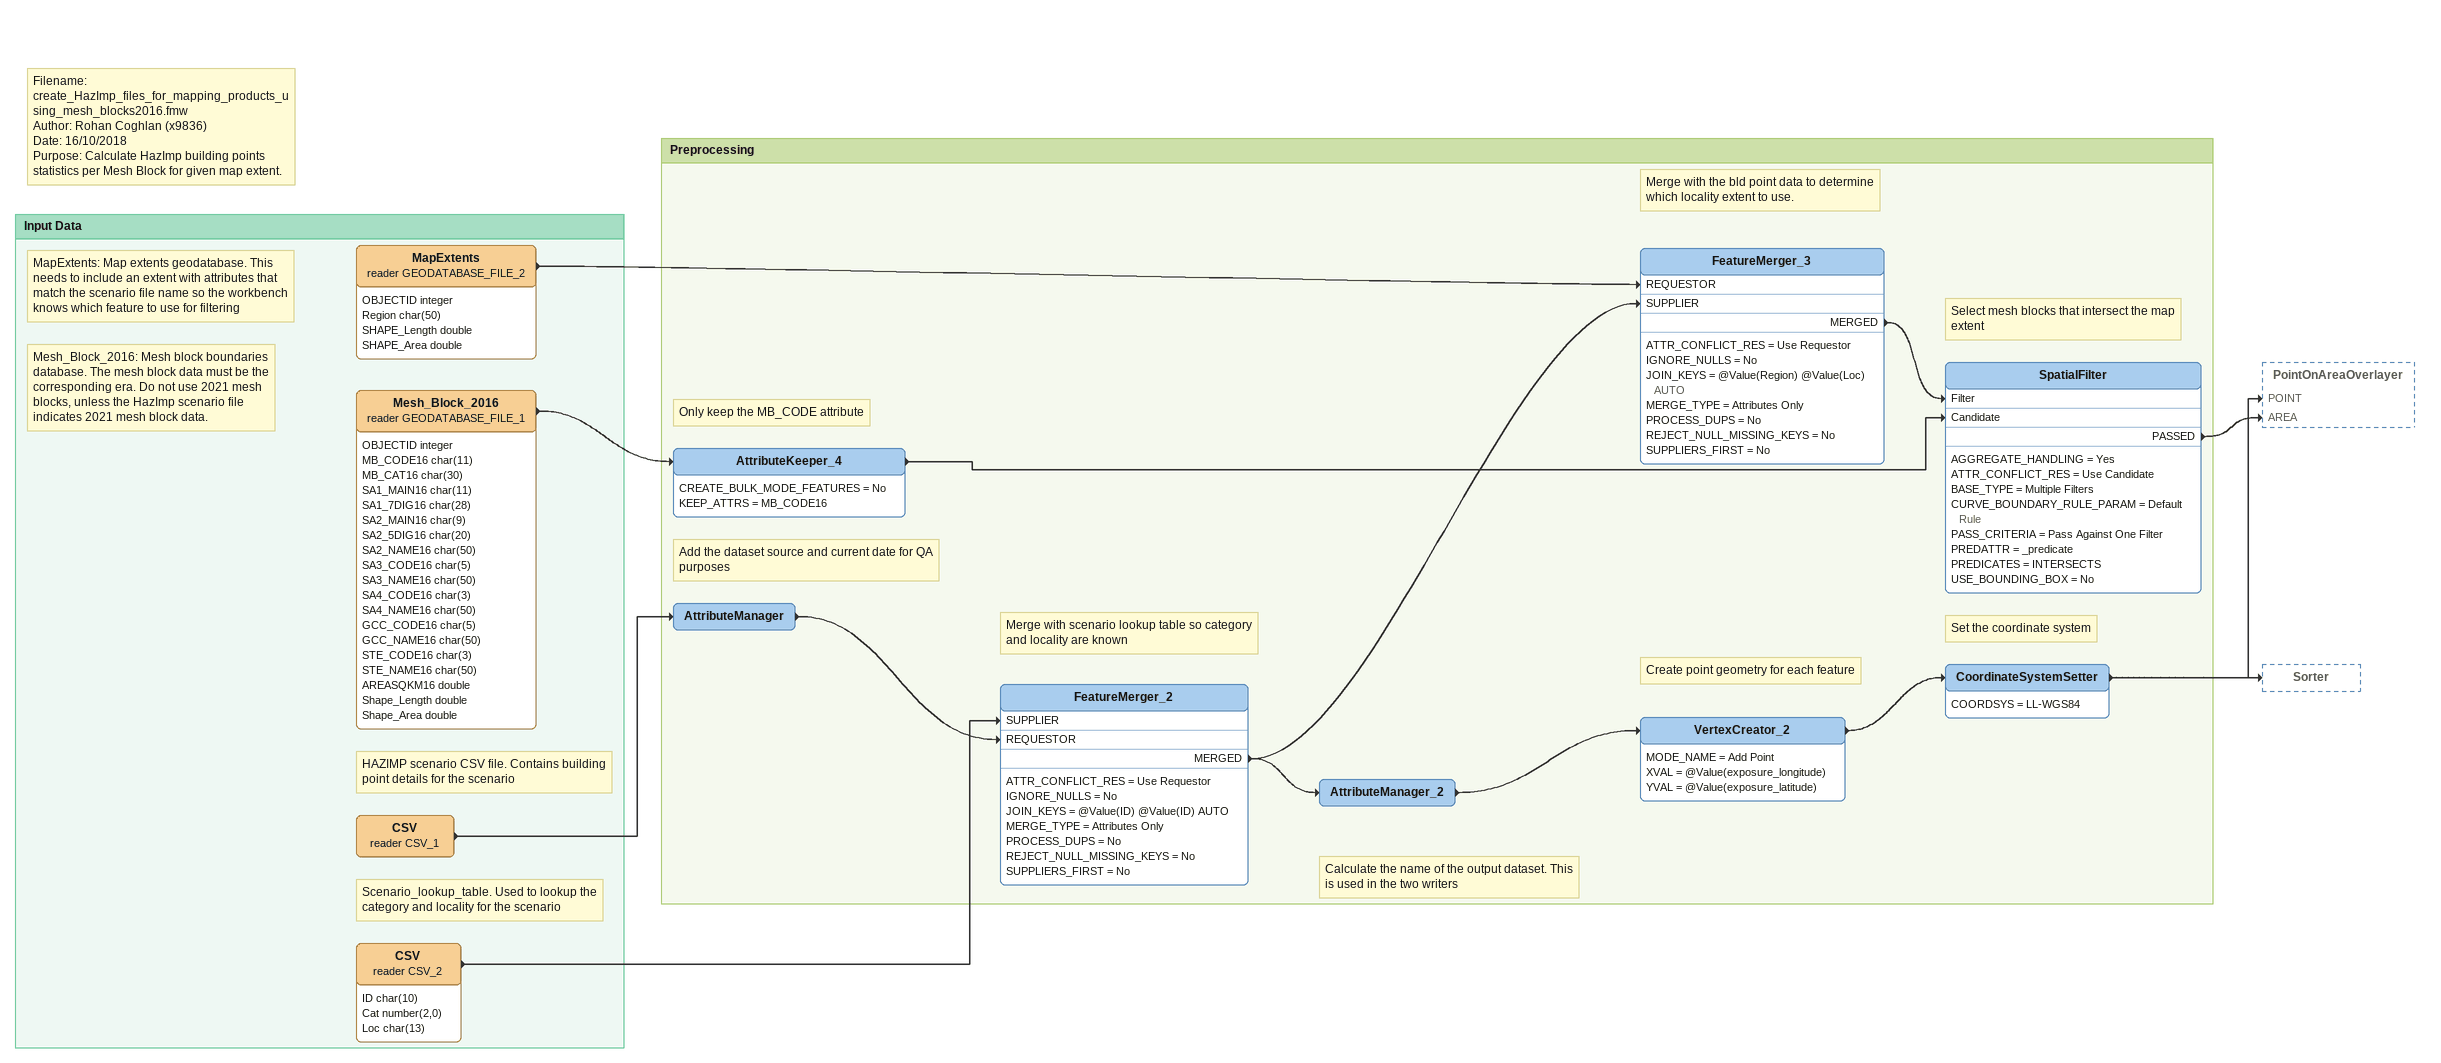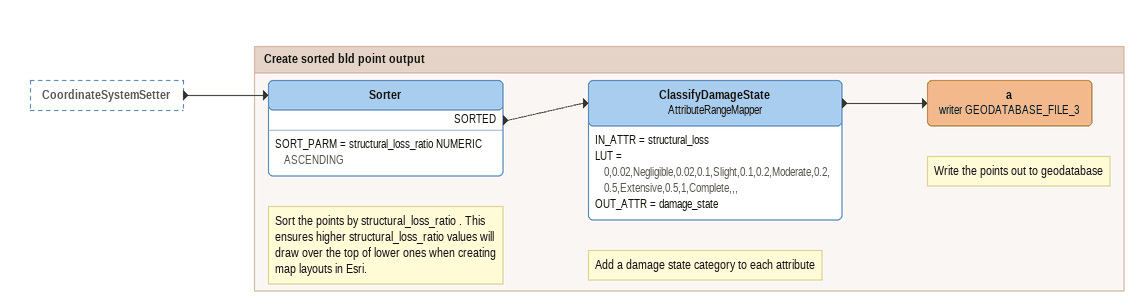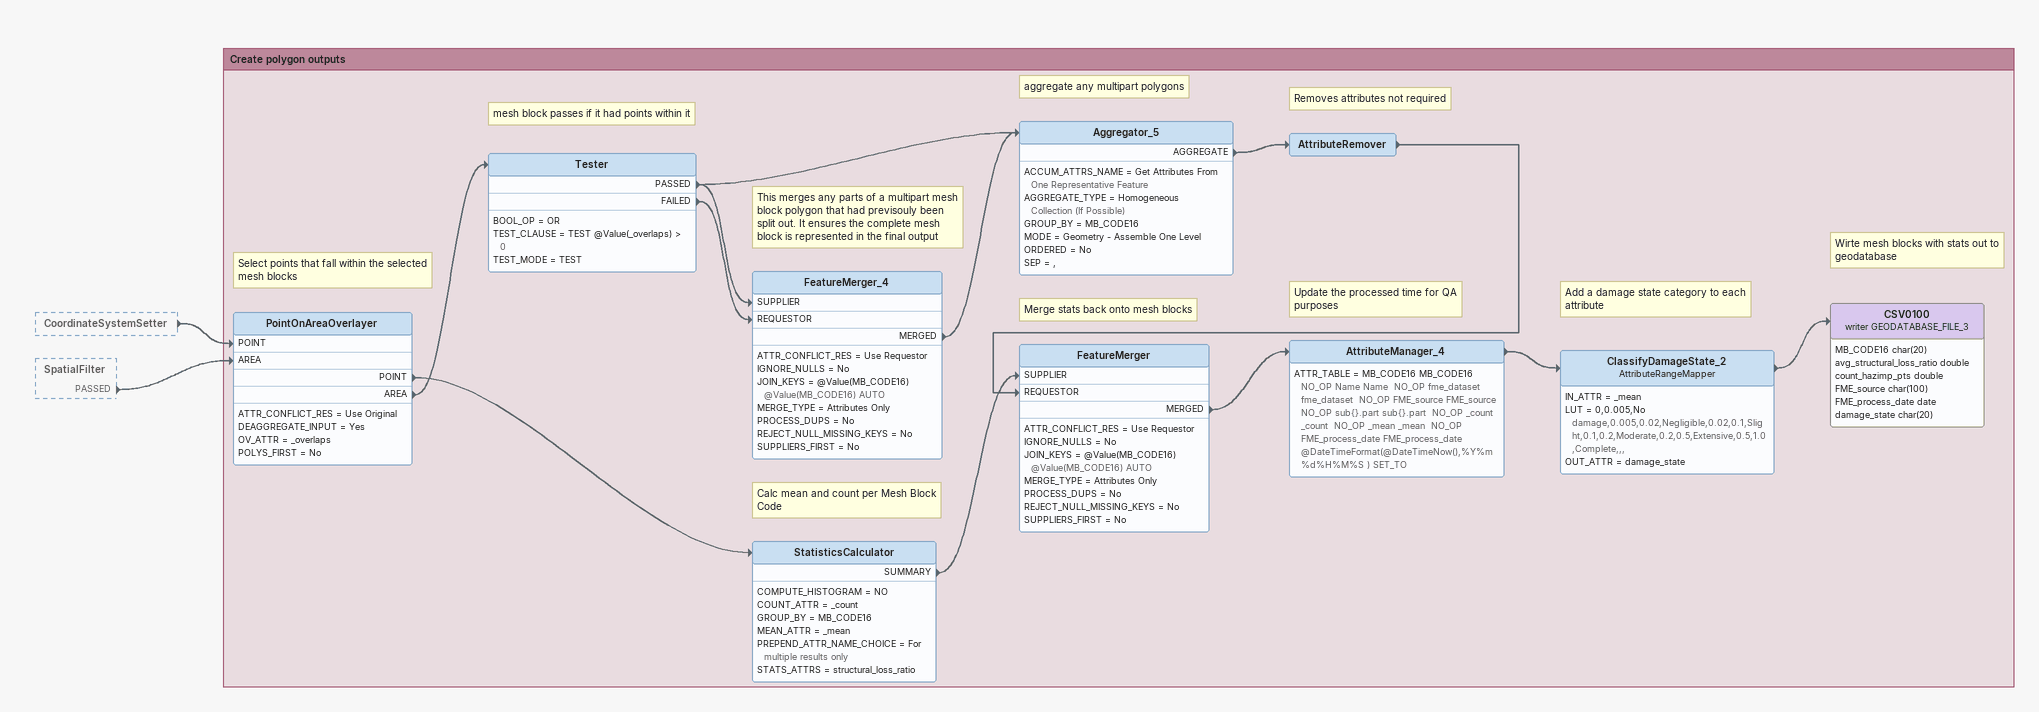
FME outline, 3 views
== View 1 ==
Note: Filename: create_HazImp_files_for_mapping_products_using_mesh_blocks2016.fmw / Author: Rohan Coghlan (x9836) / Date: 16/10/2018 / Purpose: Calculate HazImp building points statistics per Mesh Block for given map extent.

Bookmark: Input Data
Note: MapExtents: Map extents geodatabase. This needs to include an extent with attributes that match the scenario file name so the workbench knows which feature to use for filtering
MapExtents (reader GEODATABASE_FILE_2)
    attributes: OBJECTID integer, Region char(50), SHAPE_Length double, SHAPE_Area double
    -> FeatureMerger_3 [REQUESTOR]
Note: Mesh_Block_2016: Mesh block boundaries database. The mesh block data must be the corresponding era. Do not use 2021 mesh blocks, unless the HazImp scenario file indicates 2021 mesh block data.
Mesh_Block_2016 (reader GEODATABASE_FILE_1)
    attributes: OBJECTID integer, MB_CODE16 char(11), MB_CAT16 char(30), SA1_MAIN16 char(11), SA1_7DIG16 char(28), SA2_MAIN16 char(9), SA2_5DIG16 char(20), SA2_NAME16 char(50), SA3_CODE16 char(5), SA3_NAME16 char(50), SA4_CODE16 char(3), SA4_NAME16 char(50), GCC_CODE16 char(5), GCC_NAME16 char(50), STE_CODE16 char(3), STE_NAME16 char(50), AREASQKM16 double, Shape_Length double, Shape_Area double
    -> AttributeKeeper_4
Note: HAZIMP scenario CSV file. Contains building point details for the scenario
CSV (reader CSV_1)
    -> AttributeManager
Note: Scenario_lookup_table. Used to lookup the category and locality for the scenario
CSV (reader CSV_2)
    attributes: ID char(10), Cat number(2,0), Loc char(13)
    -> FeatureMerger_2 [SUPPLIER]

Bookmark: Preprocessing
Note: Only keep the MB_CODE attribute
AttributeKeeper_4
    CREATE_BULK_MODE_FEATURES = No
    KEEP_ATTRS = MB_CODE16
    -> SpatialFilter [Candidate]
Note: Add the dataset source and current date for QA purposes
AttributeManager
    -> FeatureMerger_2 [REQUESTOR]
Note: Merge with scenario lookup table so category and locality are known
FeatureMerger_2
    ATTR_CONFLICT_RES = Use Requestor
    IGNORE_NULLS = No
    JOIN_KEYS = @Value(ID) @Value(ID) AUTO
    MERGE_TYPE = Attributes Only
    PROCESS_DUPS = No
    REJECT_NULL_MISSING_KEYS = No
    SUPPLIERS_FIRST = No
    MERGED -> AttributeManager_2
    MERGED -> FeatureMerger_3 [SUPPLIER]
Note: Merge with the bld point data to determine which locality extent to use.
FeatureMerger_3
    ATTR_CONFLICT_RES = Use Requestor
    IGNORE_NULLS = No
    JOIN_KEYS = @Value(Region) @Value(Loc) AUTO
    MERGE_TYPE = Attributes Only
    PROCESS_DUPS = No
    REJECT_NULL_MISSING_KEYS = No
    SUPPLIERS_FIRST = No
    MERGED -> SpatialFilter [Filter]
Note: Select mesh blocks that intersect the map extent
SpatialFilter
    AGGREGATE_HANDLING = Yes
    ATTR_CONFLICT_RES = Use Candidate
    BASE_TYPE = Multiple Filters
    CURVE_BOUNDARY_RULE_PARAM = Default Rule
    PASS_CRITERIA = Pass Against One Filter
    PREDATTR = _predicate
    PREDICATES = INTERSECTS
    USE_BOUNDING_BOX = No
    PASSED -> PointOnAreaOverlayer [AREA]
Note: Calculate the name of the output dataset. This is used in the two writers
AttributeManager_2
    -> VertexCreator_2
Note: Create point geometry for each feature
VertexCreator_2
    MODE_NAME = Add Point
    XVAL = @Value(exposure_longitude)
    YVAL = @Value(exposure_latitude)
    -> CoordinateSystemSetter
Note: Set the coordinate system
CoordinateSystemSetter
    COORDSYS = LL-WGS84
    -> PointOnAreaOverlayer [POINT]
    -> Sorter

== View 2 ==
CoordinateSystemSetter [outside]
    -> Sorter

Bookmark: Create sorted bld point output
Note: Sort the points by structural_loss_ratio . This ensures higher structural_loss_ratio values will draw over the top of lower ones when creating map layouts in Esri.
Sorter
    SORT_PARM = structural_loss_ratio NUMERIC ASCENDING
    SORTED -> ClassifyDamageState
Note: Add a damage state category to each attribute
ClassifyDamageState: AttributeRangeMapper
    IN_ATTR = structural_loss
    LUT = 0,0.02,Negligible,0.02,0.1,Slight,0.1,0.2,Moderate,0.2,0.5,Extensive,0.5,1,Complete,,,
    OUT_ATTR = damage_state
    -> a (writer GEODATABASE_FILE_3)
Note: Write the points out to geodatabase
a (writer GEODATABASE_FILE_3)

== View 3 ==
CoordinateSystemSetter [outside]
    -> PointOnAreaOverlayer [POINT]
SpatialFilter [outside]
    PASSED -> PointOnAreaOverlayer [AREA]

Bookmark: Create polygon outputs
Note: Select points that fall within the selected mesh blocks
PointOnAreaOverlayer
    ATTR_CONFLICT_RES = Use Original
    DEAGGREGATE_INPUT = Yes
    OV_ATTR = _overlaps
    POLYS_FIRST = No
    POINT -> StatisticsCalculator
    AREA -> Tester
Note: mesh block passes if it had points within it
Tester
    BOOL_OP = OR
    TEST_CLAUSE = TEST @Value(_overlaps) > 0
    TEST_MODE = TEST
    PASSED -> Aggregator_5
    PASSED -> FeatureMerger_4 [SUPPLIER]
    FAILED -> FeatureMerger_4 [REQUESTOR]
Note: This merges any parts of a multipart mesh block polygon that had previsouly been split out. It ensures the complete mesh block is represented in the final output
FeatureMerger_4
    ATTR_CONFLICT_RES = Use Requestor
    IGNORE_NULLS = No
    JOIN_KEYS = @Value(MB_CODE16) @Value(MB_CODE16) AUTO
    MERGE_TYPE = Attributes Only
    PROCESS_DUPS = No
    REJECT_NULL_MISSING_KEYS = No
    SUPPLIERS_FIRST = No
    MERGED -> Aggregator_5
Note: aggregate any multipart polygons
Aggregator_5
    ACCUM_ATTRS_NAME = Get Attributes From One Representative Feature
    AGGREGATE_TYPE = Homogeneous Collection (If Possible)
    GROUP_BY = MB_CODE16
    MODE = Geometry - Assemble One Level
    ORDERED = No
    SEP = ,
    AGGREGATE -> AttributeRemover
Note: Removes attributes not required
AttributeRemover
    -> FeatureMerger [REQUESTOR]
Note: Calc mean and count per Mesh Block Code
StatisticsCalculator
    COMPUTE_HISTOGRAM = NO
    COUNT_ATTR = _count
    GROUP_BY = MB_CODE16
    MEAN_ATTR = _mean
    PREPEND_ATTR_NAME_CHOICE = For multiple results only
    STATS_ATTRS = structural_loss_ratio
    SUMMARY -> FeatureMerger [SUPPLIER]
Note: Merge stats back onto mesh blocks
FeatureMerger
    ATTR_CONFLICT_RES = Use Requestor
    IGNORE_NULLS = No
    JOIN_KEYS = @Value(MB_CODE16) @Value(MB_CODE16) AUTO
    MERGE_TYPE = Attributes Only
    PROCESS_DUPS = No
    REJECT_NULL_MISSING_KEYS = No
    SUPPLIERS_FIRST = No
    MERGED -> AttributeManager_4
Note: Update the processed time for QA purposes
AttributeManager_4
    ATTR_TABLE = MB_CODE16 MB_CODE16  NO_OP Name Name  NO_OP fme_dataset fme_dataset  NO_OP FME_source FME_source  NO_OP sub{}.part sub{}.part  NO_OP _count _count  NO_OP _mean _mean  NO_OP FME_process_date FME_process_date @DateTimeFormat(@DateTimeNow(),%Y%m%d%H%M%S ) SET_TO
    -> ClassifyDamageState_2
Note: Add a damage state category to each attribute
ClassifyDamageState_2: AttributeRangeMapper
    IN_ATTR = _mean
    LUT = 0,0.005,No damage,0.005,0.02,Negligible,0.02,0.1,Slight,0.1,0.2,Moderate,0.2,0.5,Extensive,0.5,1.0,Complete,,,
    OUT_ATTR = damage_state
    -> CSV0100 (writer GEODATABASE_FILE_3)
Note: Wirte mesh blocks with stats out to geodatabase
CSV0100 (writer GEODATABASE_FILE_3)
    attributes: MB_CODE16 char(20), avg_structural_loss_ratio double, count_hazimp_pts double, FME_source char(100), FME_process_date date, damage_state char(20)
